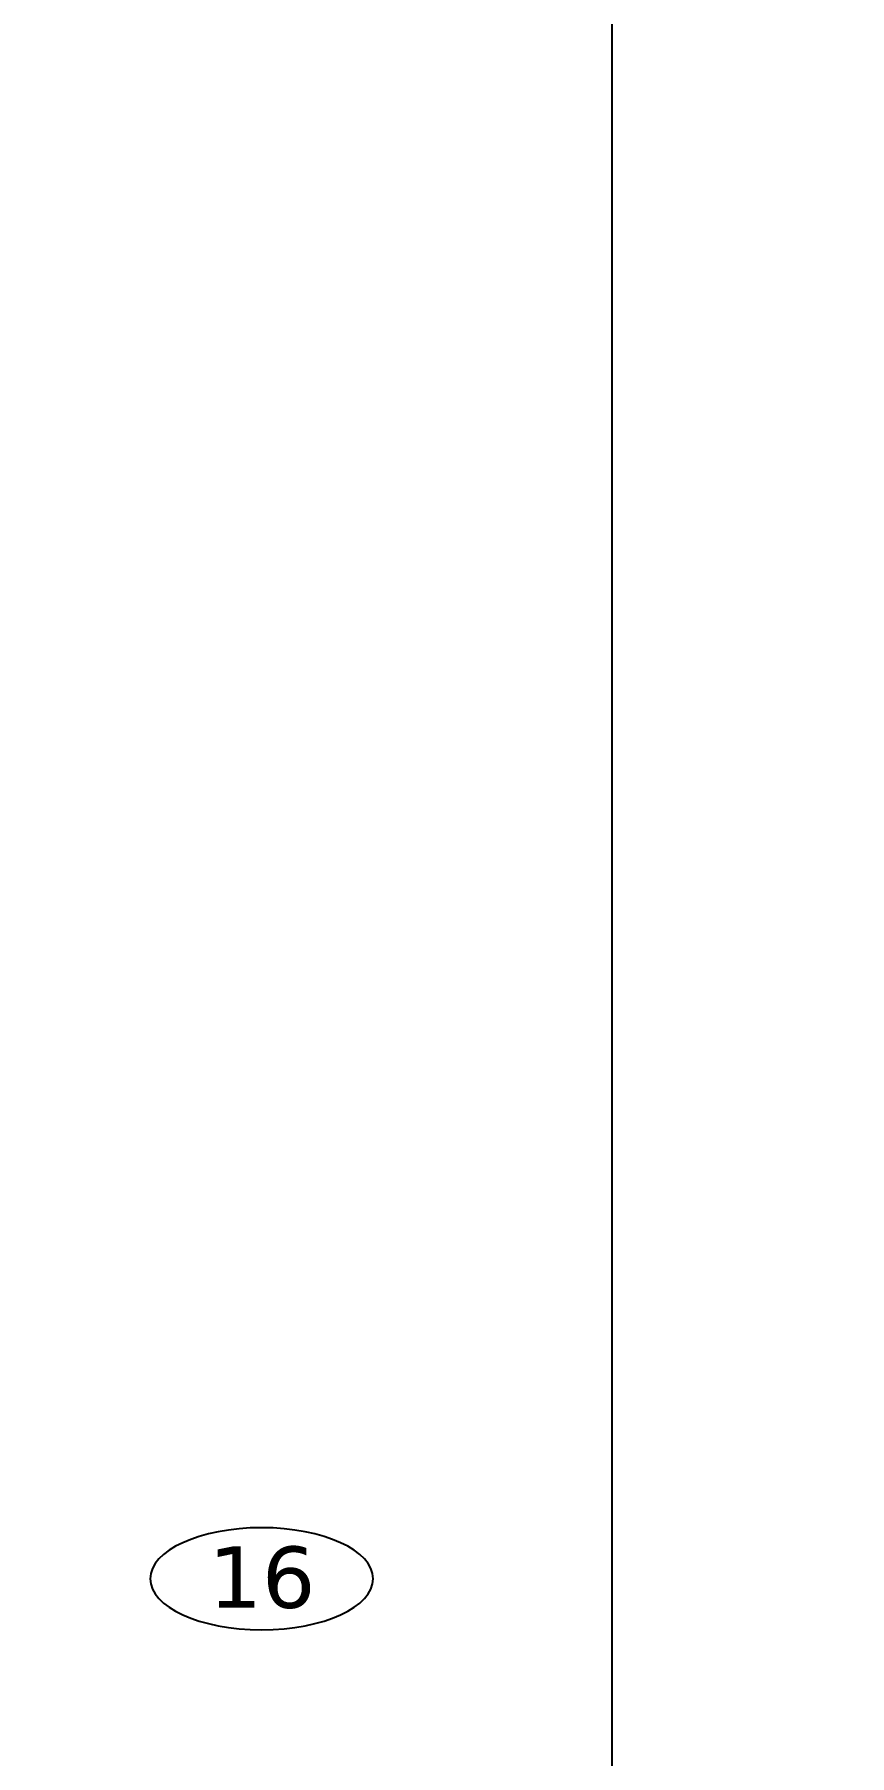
# Model space of a CAD drawing. Extents: x 9438 to 11125, y 1800 to 2873.
# Drawn here: x 10174.4 to 10254.2, y 2157.7 to 2326.2 of the extents above; entities that cross this region are included whole.
import ezdxf

# ---------------------------------------------------------------- set-up
doc = ezdxf.new("R2010")
doc.units = 0
doc.header["$LTSCALE"] = 10
doc.header["$MEASUREMENT"] = 0
doc.layers.add('G02-1-PRDXXXX-E-MRIO-01-P01-01$0$ANNOTATION', color=7, linetype='Continuous')
doc.styles.add('G02-1-PRDXXXX-E-MRIO-01-P01-01$0$PDF Verdana', font='verdana.ttf')

# ---------------------------------------------------------------- blocks, each defined once
blk = doc.blocks.new('G02-1-PRDXXXX-E-MRIO-01-P01-01$0$DV-54809-ZX-370-003')
at = {"layer": 'G02-1-PRDXXXX-E-MRIO-01-P01-01$0$ANNOTATION', "lineweight": 25}
blk.add_lwpolyline([(962.89, 748.16), (962.89, 844.35), (793.21, 844.35), (793.21, 308.54), (711.75, 308.54), (711.75, 362.56)], dxfattribs=at)
for points in [[(758.91, 380.01), (752.88, 380.01), (747.99, 377.77), (747.99, 375.01)], [(769.84, 375.01), (769.84, 377.77), (764.95, 380.01), (758.91, 380.01)], [(747.99, 375.01), (747.99, 372.25), (752.88, 370.02), (758.91, 370.02)], [(758.91, 370.02), (764.95, 370.02), (769.84, 372.25), (769.84, 375.01)]]:
    blk.add_open_spline(points, degree=3, dxfattribs=at)
at = {"layer": 'G02-1-PRDXXXX-E-MRIO-01-P01-01$0$ANNOTATION', "insert": (753.7, 375.11), "char_height": 6.006, "attachment_point": 4, "style": 'G02-1-PRDXXXX-E-MRIO-01-P01-01$0$PDF Verdana'}
blk.add_mtext('16', dxfattribs=at)

msp = doc.modelspace()

# ---------------------------------------------------------------- block references
msp.add_blockref('G02-1-PRDXXXX-E-MRIO-01-P01-01$0$DV-54809-ZX-370-003', (9437.72, 1800))

doc.saveas('drawing.dxf')
